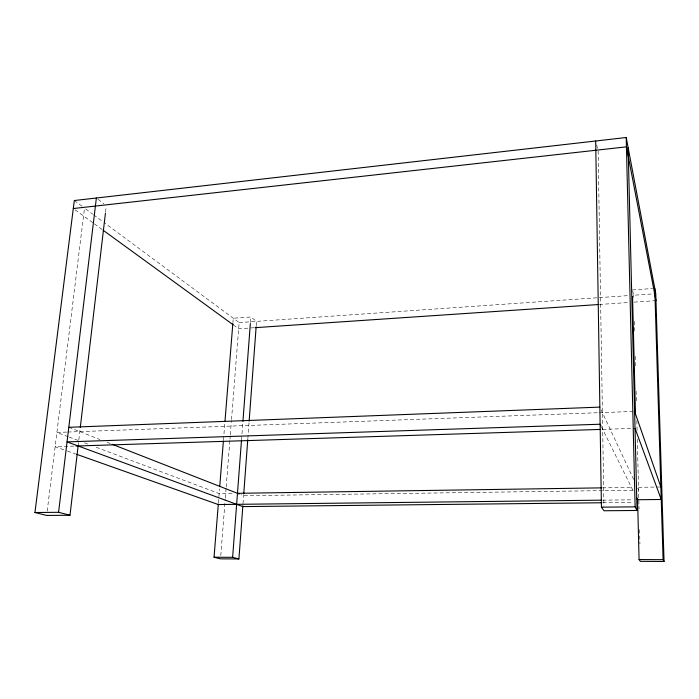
<?xml version="1.0" encoding="UTF-8"?>
<svg xmlns="http://www.w3.org/2000/svg" width="699" height="699" viewBox="0 0 699 699"><rect width="100%" height="100%" fill="white"/><g stroke="black" fill="none" stroke-linecap="round" stroke-linejoin="round"><path stroke-width="0.52" stroke-dasharray="3.5 2.62" d="M243.016 503.63L243.663 494.944M247.848 438.535L249.054 422.266M256.227 325.717L256.55 321.374L250.845 316.988L233.265 318.228L232.916 322.58M241.531 439.872L242.85 422.476M250.434 322.422L250.845 316.988M220.788 555.574L225.244 498.964M225.331 497.871L226.1 488.077M226.188 486.985L229.875 440.169M229.962 439.077L230.224 435.809M230.303 434.726L231.421 420.571M231.509 419.479L239.145 322.58L104.116 222.605M218.411 502.904L219.547 488.784M223.479 439.898L224.877 422.519M78.122 445.962L80.149 428.644M105.54 212.155L106.178 206.738M47.2 511.109L84.369 209.167M632.394 289.954L652.63 288.521M239.145 322.58L628.567 295.59M632.656 291.011L633.696 295.231L655.767 293.702M253.912 327.744L238.656 328.775L234.252 325.577M599.323 304.476L628.742 302.492M634.185 302.125L655.977 300.657M66.702 432.087L56.881 432.445L68.109 436.674M67.794 432.043L598.038 412.725M599.13 412.69L633.53 411.431M73.937 446.093L55.125 446.687L66.414 450.689M602.678 429.361L633.941 428.373M232.094 493.389L219.163 493.581L94.645 446.67M602.424 487.85L632.927 487.395M638.353 487.317L659.786 486.993M633.128 490.191L243.61 495.705L240.98 494.674M602.73 500.152L633.233 499.802M602.879 502.756L633.434 502.424M67.445 451.056L75.649 453.966M69.131 437.058L78.314 440.519M84.439 442.825L88.52 444.363M68.808 427.307L100.018 439.522M107.096 442.284L111.132 443.874M75.055 209.814L93.526 223.243M94.4 223.89L102.316 229.639M74.304 200.534L82.194 206.371M85.706 208.966L92.714 214.165M93.596 214.811L103.234 221.959M98.026 199.285L103.819 203.75M601.402 426.792L633.233 490.951M601.131 409.841L633.617 479.462M637.715 488.26L638.58 490.113M596.666 144.973L598.143 150.932L603.936 506.399M633.696 295.231L633.748 297.416M634.351 321.409L634.657 333.406M635.225 356.307L635.531 368.303M636.099 391.213L636.405 403.209M636.841 420.658L637.086 430.47M637.305 439.199L639.061 508.994M639.576 529.72L639.934 543.901"/><path stroke-width="1.05" d="M218.324 503.996L214.043 557.225L220.526 558.842L238.909 558.955L242.859 505.796M243.741 493.861L247.769 439.619M249.141 421.182L256.14 326.8M238.909 558.955L232.627 557.321L241.443 440.964M242.929 421.383L250.356 323.506M219.722 486.609L223.392 440.99M224.964 421.436L232.828 323.663M637.558 498.422L639.078 559.549L640.371 561.349L664.05 561.489L655.767 293.702L626.217 137.511L74.304 200.534L34.95 512.516L46.667 515.443L69.996 515.242L78.122 445.971M80.28 427.561L105.418 213.239M69.996 515.242L58.585 512.297L96.375 198.009M73.29 208.538L626.444 146.842L655.977 300.657M254.995 327.674L598.23 304.554M68.808 427.307L599.856 407.115M76.025 446.023L600.493 429.431M237.477 493.311L601.332 487.867M601.638 500.161L218.28 504.547L76.68 454.324M601.795 502.764L242.798 506.6L67.052 441.882L600.126 424.223L600.974 425.936M34.95 512.516L58.585 512.297M601.428 507.177L635.12 506.854L637.042 510.48L604.006 510.759L601.428 507.177L595.688 140.997M214.043 557.225L232.627 557.321M639.078 559.549L663.089 559.681L664.05 561.489M112.146 444.267L239.233 493.992M103.199 230.286L233.379 324.93M636.623 497.802L637.593 499.75L661.245 499.479L635.024 428.338M634.605 411.396L660.861 486.976M654.753 288.372L663.089 559.681M632.56 296.507L635.478 414.385M628.121 147.594L637.042 510.48M626.217 137.511L635.12 506.854"/></g></svg>
